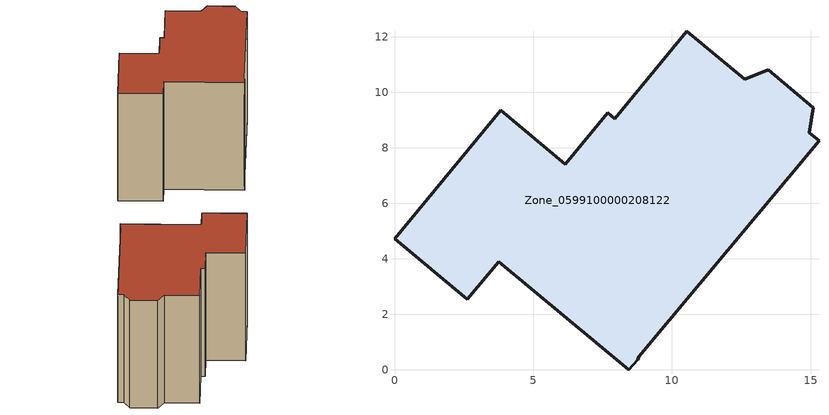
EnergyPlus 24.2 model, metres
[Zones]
Zone_0599100000208122
 floor ground (C_G): 12.62,10.48 13.47,10.81 15.1,9.44 14.95,8.55 15.3,8.26 8.8,0.48 8.76,0.37 8.45,0 3.75,3.9 2.62,2.54 0,4.72 3.83,9.36 6.16,7.42 7.69,9.26 7.94,9.06 10.54,12.21 z0
 wall outside (C_F): 3.83,9.36 0,4.72 2.62,2.54 3.75,3.9 8.45,0 8.76,0.37 8.8,0.48 15.3,8.26 14.95,8.55 15.1,9.44 13.47,10.81 12.62,10.48 10.54,12.21 7.94,9.06 7.69,9.26 6.16,7.42 3.83,9.36 z0:9.34
 roof outside (C_R): 10.54,12.21 7.94,9.06 7.69,9.26 6.16,7.42 3.83,9.36 0,4.72 2.62,2.54 3.75,3.9 8.45,0 8.76,0.37 8.8,0.48 15.3,8.26 14.95,8.55 15.1,9.44 13.47,10.81 12.62,10.48 z9.34
[BUILDING]
Pand.0599100000208122: North Axis=0; Terrain=City; Loads Convergence Tolerance Value=0.04; Temperature Convergence Tolerance Value=0.4; Solar Distribution=FullExterior; Maximum Number of Warmup Days=25; Minimum Number of Warmup Days=1
[Site:Location]
Rotterdam.The.Hague.AP_ZH_NLD Design_Conditions: Latitude=51.96; Longitude=4.45; Time Zone=1; Elevation=-4.5
[SITE:GROUNDTEMPERATURE:BUILDINGSURFACE]
18, 18, 18, 18, 18, 18, 18, 18, 18, 18, 18, 18
[MATERIAL] Thermal Absorptance=0.9; Solar Absorptance=0.7; Visible Absorptance=0.7
Name | Roughness | Thickness | Conductivity | Density | Specific Heat
G.TC.1946 | MediumSmooth | 0.15 | 1 | 540 | 1210
F.TC.1946 | Rough | 0.3 | 0.857143 | 1920 | 840
R.TC.1946 | MediumRough | 0.2 | 0.909091 | 1500 | 1000
[CONSTRUCTION]
C_G: G.TC.1946
C_F: F.TC.1946
C_R: R.TC.1946
[ZONE]
Zone_0599100000208122: Type=1; Multiplier=1; Ceiling Height=Autocalculate; Volume=Autocalculate; Floor Area=autocalculate; Part of Total Floor Area=Yes
[ZONEINFILTRATION:DESIGNFLOWRATE]
Infil_Zone_0599100000208122: Zone or ZoneList or Space or SpaceList=Zone_0599100000208122; Schedule=AlwaysOn; Design Flow Rate Calculation Method=Flow/Area; Flow Rate per Floor Area=0.003; Constant Term Coefficient=1; Temperature Term Coefficient=0; Velocity Term Coefficient=0; Velocity Squared Term Coefficient=0
[HVACTEMPLATE:ZONE:IDEALLOADSAIRSYSTEM]
Zone_0599100000208122: Maximum Heating Supply Air Temperature=50; Minimum Cooling Supply Air Temperature=13; Maximum Heating Supply Air Humidity Ratio=0.0156; Minimum Cooling Supply Air Humidity Ratio=0.0077; Heating Limit=NoLimit; Cooling Limit=NoLimit; Dehumidification Control Type=ConstantSensibleHeatRatio; Cooling Sensible Heat Ratio=0.7; Dehumidification Setpoint=60; Humidification Control Type=None; Humidification Setpoint=30; Outdoor Air Method=None; Outdoor Air Flow Rate per Person=0.00944; Outdoor Air Flow Rate per Zone Floor Area=0; Outdoor Air Flow Rate per Zone=0; Demand Controlled Ventilation Type=None; Outdoor Air Economizer Type=NoEconomizer; Heat Recovery Type=None; Sensible Heat Recovery Effectiveness=0.7; Latent Heat Recovery Effectiveness=0.65
[ZONECONTROL:THERMOSTAT]
ThermostatControl_Zone_0599100000208122: Zone or ZoneList=Zone_0599100000208122; Control Type Schedule=DualSetpointControlType; Control 1=Thermostat_Zone_0599100000208122; Temperature Difference Between Cutout And Setpoint=0
[THERMOSTATSETPOINT:DUALSETPOINT]
Thermostat_Zone_0599100000208122: Heating Setpoint Temperature Schedule=HeatingSetpoint_Zone_0599100000208122; Cooling Setpoint Temperature Schedule=CoolingSetpoint_Zone_0599100000208122
[SCHEDULE:COMPACT]
HeatingSetpoint_Zone_0599100000208122: Through: 12/31, For: AllDays, Until: 24:00, 21
CoolingSetpoint_Zone_0599100000208122: Through: 12/31, For: AllDays, Until: 24:00, 24
DualSetpointControlType: Through: 12/31, For: AllDays, Until: 24:00, 4
AlwaysOn: Through: 12/31, For: AllDays, Until: 24:00, 1
